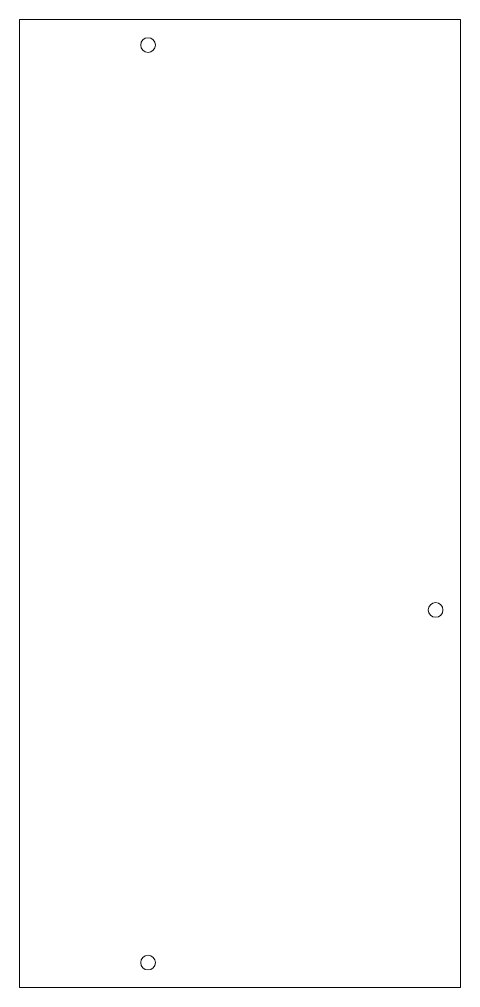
# Model space of a CAD drawing. Header units: inches. Extents: x -4.5 to 4.5, y -9.9 to 9.9.
import ezdxf

# ---------------------------------------------------------------- set-up
doc = ezdxf.new("R2010")
doc.units = ezdxf.units.IN
doc.header["$MEASUREMENT"] = 0

msp = doc.modelspace()

# ---------------------------------------------------------------- linework, layer by layer
at = {"color": 7, "linetype": 'Continuous', "lineweight": 15}
for p, q in [((4.508, 9.897), (-4.508, 9.897)), ((-4.508, 9.897), (-4.508, -9.897)), ((4.508, -9.897), (4.508, 9.897)), ((-4.508, -9.897), (4.508, -9.897))]:
    msp.add_line(p, q, dxfattribs=at)
for centre in [(-1.879, 9.372), (3.997, -2.176), (-1.879, -9.386)]:
    msp.add_circle(centre, 0.15, dxfattribs=at)

doc.saveas('drawing.dxf')
